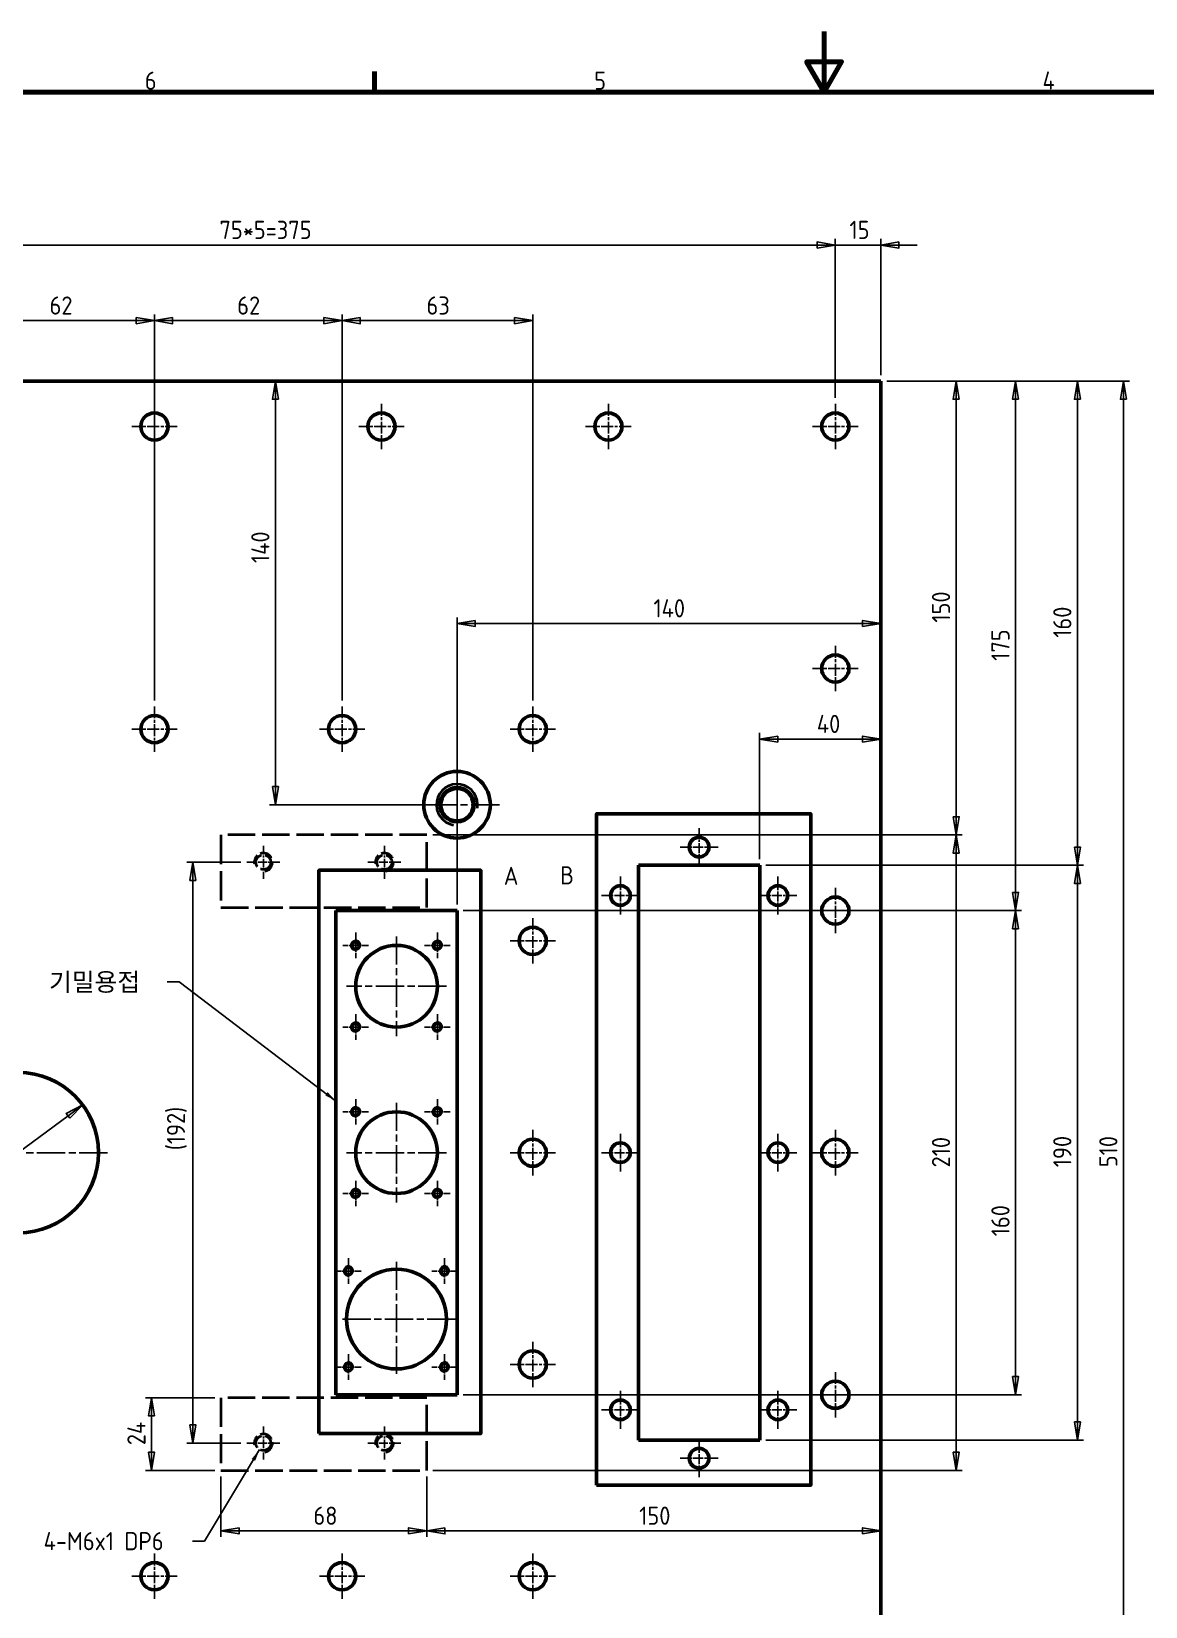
# Model space of a CAD drawing. Header units: millimetres. Extents: x 0 to 1188, y 0 to 840.
# Drawn here: x 332 to 700, y 319 to 840 of the extents above; entities that cross this region are included whole.
import ezdxf

# ---------------------------------------------------------------- set-up
doc = ezdxf.new("R2010")
doc.units = ezdxf.units.MM
doc.header["$LTSCALE"] = 2
doc.linetypes.add('CHAIN', pattern=[0.3543, 0.2362, -0.0295, 0.0591, -0.0295])
doc.linetypes.add('DASHED', pattern=[0.2067, 0.1654, -0.0413])
doc.layers.get('0').update_dxf_attribs({"lineweight": 25})
for name, color, linetype, lineweight in [('가려진 것(ISO)', 5, 'DASHED', 35), ('가시적인 것(ISO)', 7, 'Continuous', 50), ('가시적인 좁은 것(ISO)', 1, 'Continuous', 35), ('경계(ISO)', 7, 'Continuous', 70), ('기호(ISO)', 7, 'Continuous', 25), ('상세 경계(JIS)', 1, 'Continuous', 50), ('중심 표식(ISO)', 1, 'Continuous', 25), ('치수(ISO)', 7, 'Continuous', 25)]:
    doc.layers.add(name, color=color, linetype=linetype, lineweight=lineweight)
doc.styles.add('ISO ProportionalPSTEK', font='isocp.shx')
doc.dimstyles.new('PSTEK', dxfattribs={"dimscale": 2, "dimtxt": 3, "dimasz": 3, "dimexe": 1, "dimexo": 1, "dimgap": 1, "dimtad": 1, "dimrnd": 1e-08, "dimdsep": 46, "dimtxsty": 'ISO ProportionalPSTEK', "dimblk": 'Filled-1', "dimcen": 0.09, "dimdle": 10, "dimclrd": 3, "dimclre": 3, "dimclrt": 1, "dimadec": 1, "dimazin": 2, "dimtfac": 1, "dimtmove": 0, "dimatfit": 3, "dimfxl": 0, "dimtolj": 1, "dimlwd": -1, "dimlwe": -1, "dimarcsym": 0})
doc.dimstyles.new('PSTEK$7', dxfattribs={"dimscale": 2, "dimtxt": 3, "dimasz": 2, "dimexe": 1, "dimexo": 1, "dimgap": 1, "dimtad": 1, "dimrnd": 1e-08, "dimdsep": 46, "dimtxsty": 'ISO ProportionalPSTEK', "dimblk": 'Filled-1', "dimcen": 0.09, "dimdle": 10, "dimclrd": 3, "dimclre": 3, "dimclrt": 1, "dimadec": 1, "dimazin": 2, "dimtfac": 1, "dimtmove": 0, "dimatfit": 3, "dimfxl": 0, "dimtolj": 1, "dimlwd": -1, "dimlwe": -1, "dimarcsym": 0})

# ---------------------------------------------------------------- blocks, each defined once
blk = doc.blocks.new('경계 Default Border')
at = {"layer": '경계(ISO)'}
blk.add_line((222.75, 410), (222.75, 413.4), dxfattribs=at)
at = {"layer": '경계(ISO)', "flags": 128}
for points in [[(297, 420), (297, 410), (294.11, 415), (299.89, 415), (297, 410)], [(10, 10), (10, 410), (584, 410), (584, 10), (10, 10)]]:
    blk.add_lwpolyline(points, dxfattribs=at)
at = {"layer": '경계(ISO)', "color": 1, "char_height": 3, "attachment_point": 7, "style": 'ISO ProportionalPSTEK'}
for s, insert in [('6', (184.77, 410.37)), ('5', (259.02, 410.37)), ('4', (333.1, 410.4))]:
    blk.add_mtext(s, dxfattribs=dict(at, insert=insert))
blk = doc.blocks.new('Filled-1')
at = {"color": 0}
for p, q in [((0, 0), (-1, 0.167)), ((-1, 0.167), (-1, -0.167)), ((-1, 0), (0, 0)), ((-1, -0.167), (0, 0))]:
    blk.add_line(p, q, dxfattribs=at)
at = {"color": 0, "flags": 128}
blk.add_lwpolyline([(-1, -0.167), (0, 0), (-1, 0.167), (-1, -0.167)], dxfattribs=at)
at = {"color": 0}
blk.add_solid([(-1, -0.167), (0, 0), (-1, 0.167), (-1, -0.167)], dxfattribs=at)
blk = doc.blocks.new('*D14')
at = {"layer": 'Defpoints', "color": 0, "transparency": 16777216}
for p in [(472.72, 549.43), (472.72, 389.43), (657.29, 389.43)]:
    blk.add_point(p, dxfattribs=at)
at = {"layer": '치수(ISO)', "color": 3, "transparency": 16777216}
for p, q in [((474.72, 549.43), (659.29, 549.43)), ((657.29, 543.43), (657.29, 395.43)), ((474.72, 389.43), (659.29, 389.43))]:
    blk.add_line(p, q, dxfattribs=at)
at = {"layer": '치수(ISO)', "color": 3, "transparency": 16777216, "xscale": 6, "yscale": 6, "zscale": 6}
for p, rotation in [((657.29, 549.43), 90), ((657.29, 389.43), 270)]:
    blk.add_blockref('Filled-1', p, dxfattribs=dict(at, rotation=rotation))
at = {"layer": '치수(ISO)', "color": 1, "transparency": 16777216, "insert": (649.29, 441.81), "char_height": 6, "attachment_point": 1, "rotation": 90, "style": 'ISO ProportionalPSTEK'}
blk.add_mtext('\\A1;160', dxfattribs=at)
blk = doc.blocks.new('*D15')
at = {"layer": 'Defpoints', "color": 0, "transparency": 16777216}
for p in [(612.72, 644.36), (612.72, 632.15), (472.72, 549.43)]:
    blk.add_point(p, dxfattribs=at)
at = {"layer": '치수(ISO)', "color": 3, "transparency": 16777216}
for p, q in [((472.72, 551.43), (472.72, 646.36)), ((478.72, 644.36), (606.72, 644.36))]:
    blk.add_line(p, q, dxfattribs=at)
at = {"layer": '치수(ISO)', "color": 3, "transparency": 16777216, "xscale": 6, "yscale": 6, "zscale": 6, "rotation": 180}
blk.add_blockref('Filled-1', (472.72, 644.36), dxfattribs=at)
at = {"layer": '치수(ISO)', "color": 3, "transparency": 16777216, "xscale": 6, "yscale": 6, "zscale": 6}
blk.add_blockref('Filled-1', (612.72, 644.36), dxfattribs=at)
at = {"layer": '치수(ISO)', "color": 1, "transparency": 16777216, "insert": (537.62, 652.36), "char_height": 6, "attachment_point": 1, "style": 'ISO ProportionalPSTEK'}
blk.add_mtext('\\A1;140', dxfattribs=at)
blk = doc.blocks.new('*D16')
at = {"layer": 'Defpoints', "color": 0, "transparency": 16777216}
for p in [(462.72, 574.43), (462.72, 364.43), (637.65, 364.43)]:
    blk.add_point(p, dxfattribs=at)
at = {"layer": '치수(ISO)', "color": 3, "transparency": 16777216}
for p, q in [((464.72, 574.43), (639.65, 574.43)), ((637.65, 568.43), (637.65, 370.43)), ((464.72, 364.43), (639.65, 364.43))]:
    blk.add_line(p, q, dxfattribs=at)
at = {"layer": '치수(ISO)', "color": 3, "transparency": 16777216, "xscale": 6, "yscale": 6, "zscale": 6}
for p, rotation in [((637.65, 574.43), 90), ((637.65, 364.43), 270)]:
    blk.add_blockref('Filled-1', p, dxfattribs=dict(at, rotation=rotation))
at = {"layer": '치수(ISO)', "color": 1, "transparency": 16777216, "insert": (629.65, 464.55), "char_height": 6, "attachment_point": 1, "rotation": 90, "style": 'ISO ProportionalPSTEK'}
blk.add_mtext('\\A1;210', dxfattribs=at)
blk = doc.blocks.new('*D17')
at = {"layer": 'Defpoints', "color": 0, "transparency": 16777216}
for p in [(612.72, 724.43), (637.65, 724.43), (462.72, 574.43)]:
    blk.add_point(p, dxfattribs=at)
at = {"layer": '치수(ISO)', "color": 3, "transparency": 16777216}
for p, q in [((614.72, 724.43), (639.65, 724.43)), ((637.65, 580.43), (637.65, 718.43)), ((464.72, 574.43), (639.65, 574.43))]:
    blk.add_line(p, q, dxfattribs=at)
at = {"layer": '치수(ISO)', "color": 3, "transparency": 16777216, "xscale": 6, "yscale": 6, "zscale": 6}
for p, rotation in [((637.65, 724.43), 90), ((637.65, 574.43), 270)]:
    blk.add_blockref('Filled-1', p, dxfattribs=dict(at, rotation=rotation))
at = {"layer": '치수(ISO)', "color": 1, "transparency": 16777216, "insert": (629.65, 644.62), "char_height": 6, "attachment_point": 1, "rotation": 90, "style": 'ISO ProportionalPSTEK'}
blk.add_mtext('\\A1;150', dxfattribs=at)
blk = doc.blocks.new('2dDetail0')
at = {"layer": '상세 경계(JIS)', "flags": 128}
blk.add_lwpolyline([(213.53, 188.3), (240.27, 188.3), (240.27, 281.39), (213.53, 281.39), (213.53, 188.3)], dxfattribs=at)
at = {"layer": '상세 경계(JIS)', "insert": (244.08, 278.96), "char_height": 3, "attachment_point": 7, "style": 'ISO ProportionalPSTEK'}
blk.add_mtext('A', dxfattribs=at)
blk = doc.blocks.new('*D30')
at = {"layer": 'Defpoints', "color": 0, "transparency": 16777216}
for p in [(403.26, 565.43), (385.44, 373.43), (403.26, 373.43)]:
    blk.add_point(p, dxfattribs=at)
at = {"layer": '치수(ISO)', "color": 3, "transparency": 16777216}
for p, q in [((401.26, 565.43), (383.44, 565.43)), ((385.44, 559.43), (385.44, 379.43)), ((401.26, 373.43), (383.44, 373.43))]:
    blk.add_line(p, q, dxfattribs=at)
at = {"layer": '치수(ISO)', "color": 3, "transparency": 16777216, "xscale": 6, "yscale": 6, "zscale": 6}
for p, rotation in [((385.44, 565.43), 90), ((385.44, 373.43), 270)]:
    blk.add_blockref('Filled-1', p, dxfattribs=dict(at, rotation=rotation))
at = {"layer": '치수(ISO)', "color": 1, "transparency": 16777216, "insert": (376.84, 470.22), "char_height": 6, "attachment_point": 1, "rotation": 90, "style": 'ISO ProportionalPSTEK'}
blk.add_mtext('\\A1;(192)', dxfattribs=at)
blk = doc.blocks.new('*D33')
at = {"layer": 'Defpoints', "color": 0, "transparency": 16777216}
for p in [(394.72, 388.43), (371.78, 364.43), (394.72, 364.43)]:
    blk.add_point(p, dxfattribs=at)
at = {"layer": '치수(ISO)', "color": 3, "transparency": 16777216}
for p, q in [((392.72, 388.43), (369.78, 388.43)), ((371.78, 382.43), (371.78, 370.43)), ((392.72, 364.43), (369.78, 364.43))]:
    blk.add_line(p, q, dxfattribs=at)
at = {"layer": '치수(ISO)', "color": 3, "transparency": 16777216, "xscale": 6, "yscale": 6, "zscale": 6}
for p, rotation in [((371.78, 388.43), 90), ((371.78, 364.43), 270)]:
    blk.add_blockref('Filled-1', p, dxfattribs=dict(at, rotation=rotation))
at = {"layer": '치수(ISO)', "color": 1, "transparency": 16777216, "insert": (363.78, 372.75), "char_height": 6, "attachment_point": 1, "rotation": 90, "style": 'ISO ProportionalPSTEK'}
blk.add_mtext('\\A1;24', dxfattribs=at)
blk = doc.blocks.new('*D41')
at = {"layer": 'Defpoints', "color": 0, "transparency": 16777216}
for p in [(612.72, 724.43), (657.29, 724.43), (472.72, 549.43)]:
    blk.add_point(p, dxfattribs=at)
at = {"layer": '치수(ISO)', "color": 3, "transparency": 16777216}
for p, q in [((614.72, 724.43), (659.29, 724.43)), ((657.29, 555.43), (657.29, 718.43)), ((474.72, 549.43), (659.29, 549.43))]:
    blk.add_line(p, q, dxfattribs=at)
at = {"layer": '치수(ISO)', "color": 3, "transparency": 16777216, "xscale": 6, "yscale": 6, "zscale": 6}
for p, rotation in [((657.29, 724.43), 90), ((657.29, 549.43), 270)]:
    blk.add_blockref('Filled-1', p, dxfattribs=dict(at, rotation=rotation))
at = {"layer": '치수(ISO)', "color": 1, "transparency": 16777216, "insert": (649.29, 632), "char_height": 6, "attachment_point": 1, "rotation": 90, "style": 'ISO ProportionalPSTEK'}
blk.add_mtext('\\A1;175', dxfattribs=at)
blk = doc.blocks.new('*D44')
at = {"layer": 'Defpoints', "color": 0, "transparency": 16777216}
for p in [(597.72, 769.43), (222.72, 716.93), (597.72, 716.93)]:
    blk.add_point(p, dxfattribs=at)
at = {"layer": '치수(ISO)', "color": 3, "transparency": 16777216}
for p, q in [((222.72, 718.93), (222.72, 771.43)), ((597.72, 718.93), (597.72, 771.43)), ((228.72, 769.43), (591.72, 769.43))]:
    blk.add_line(p, q, dxfattribs=at)
at = {"layer": '치수(ISO)', "color": 3, "transparency": 16777216, "xscale": 6, "yscale": 6, "zscale": 6, "rotation": 180}
blk.add_blockref('Filled-1', (222.72, 769.43), dxfattribs=at)
at = {"layer": '치수(ISO)', "color": 3, "transparency": 16777216, "xscale": 6, "yscale": 6, "zscale": 6}
blk.add_blockref('Filled-1', (597.72, 769.43), dxfattribs=at)
at = {"layer": '치수(ISO)', "color": 1, "transparency": 16777216, "insert": (394.22, 777.43), "char_height": 6, "attachment_point": 1, "style": 'ISO ProportionalPSTEK'}
blk.add_mtext('\\A1;75*5=375', dxfattribs=at)
blk = doc.blocks.new('*D45')
at = {"layer": 'Defpoints', "color": 0, "transparency": 16777216}
for p in [(612.72, 769.43), (612.72, 724.43), (597.72, 716.93)]:
    blk.add_point(p, dxfattribs=at)
at = {"layer": '치수(ISO)', "color": 3, "transparency": 16777216}
for p, q in [((597.72, 718.93), (597.72, 771.43)), ((612.72, 726.43), (612.72, 771.43)), ((591.72, 769.43), (585.72, 769.43)), ((597.72, 769.43), (612.72, 769.43)), ((618.72, 769.43), (624.72, 769.43))]:
    blk.add_line(p, q, dxfattribs=at)
at = {"layer": '치수(ISO)', "color": 3, "transparency": 16777216, "xscale": 6, "yscale": 6, "zscale": 6}
blk.add_blockref('Filled-1', (597.72, 769.43), dxfattribs=at)
at = {"layer": '치수(ISO)', "color": 3, "transparency": 16777216, "xscale": 6, "yscale": 6, "zscale": 6, "rotation": 180}
blk.add_blockref('Filled-1', (612.72, 769.43), dxfattribs=at)
at = {"layer": '치수(ISO)', "color": 1, "transparency": 16777216, "insert": (602.4, 777.43), "char_height": 6, "attachment_point": 1, "style": 'ISO ProportionalPSTEK'}
blk.add_mtext('\\A1;15', dxfattribs=at)
blk = doc.blocks.new('*D52')
at = {"layer": 'Defpoints', "color": 0, "transparency": 16777216}
for p in [(462.72, 364.43), (612.72, 344.43), (612.72, 339.59)]:
    blk.add_point(p, dxfattribs=at)
at = {"layer": '치수(ISO)', "color": 3, "transparency": 16777216}
for p, q in [((462.72, 362.43), (462.72, 342.43)), ((468.72, 344.43), (606.72, 344.43))]:
    blk.add_line(p, q, dxfattribs=at)
at = {"layer": '치수(ISO)', "color": 3, "transparency": 16777216, "xscale": 6, "yscale": 6, "zscale": 6, "rotation": 180}
blk.add_blockref('Filled-1', (462.72, 344.43), dxfattribs=at)
at = {"layer": '치수(ISO)', "color": 3, "transparency": 16777216, "xscale": 6, "yscale": 6, "zscale": 6}
blk.add_blockref('Filled-1', (612.72, 344.43), dxfattribs=at)
at = {"layer": '치수(ISO)', "color": 1, "transparency": 16777216, "insert": (532.92, 352.43), "char_height": 6, "attachment_point": 1, "style": 'ISO ProportionalPSTEK'}
blk.add_mtext('\\A1;150', dxfattribs=at)
blk = doc.blocks.new('*D53')
at = {"layer": 'Defpoints', "color": 0, "transparency": 16777216}
for p in [(394.72, 364.43), (462.72, 364.43), (462.72, 344.43)]:
    blk.add_point(p, dxfattribs=at)
at = {"layer": '치수(ISO)', "color": 3, "transparency": 16777216}
for p, q in [((394.72, 362.43), (394.72, 342.43)), ((462.72, 362.43), (462.72, 342.43)), ((400.72, 344.43), (456.72, 344.43))]:
    blk.add_line(p, q, dxfattribs=at)
at = {"layer": '치수(ISO)', "color": 3, "transparency": 16777216, "xscale": 6, "yscale": 6, "zscale": 6, "rotation": 180}
blk.add_blockref('Filled-1', (394.72, 344.43), dxfattribs=at)
at = {"layer": '치수(ISO)', "color": 3, "transparency": 16777216, "xscale": 6, "yscale": 6, "zscale": 6}
blk.add_blockref('Filled-1', (462.72, 344.43), dxfattribs=at)
at = {"layer": '치수(ISO)', "color": 1, "transparency": 16777216, "insert": (425.24, 352.43), "char_height": 6, "attachment_point": 1, "style": 'ISO ProportionalPSTEK'}
blk.add_mtext('\\A1;68', dxfattribs=at)
blk = doc.blocks.new('*D59')
at = {"layer": 'Defpoints', "color": 0, "transparency": 16777216}
for p in [(612.72, 724.43), (612.72, 214.43), (692.94, 214.43)]:
    blk.add_point(p, dxfattribs=at)
at = {"layer": '치수(ISO)', "color": 3, "transparency": 16777216}
for p, q in [((614.72, 724.43), (694.94, 724.43)), ((692.94, 718.43), (692.94, 220.43)), ((614.72, 214.43), (694.94, 214.43))]:
    blk.add_line(p, q, dxfattribs=at)
at = {"layer": '치수(ISO)', "color": 3, "transparency": 16777216, "xscale": 6, "yscale": 6, "zscale": 6}
for p, rotation in [((692.94, 724.43), 90), ((692.94, 214.43), 270)]:
    blk.add_blockref('Filled-1', p, dxfattribs=dict(at, rotation=rotation))
at = {"layer": '치수(ISO)', "color": 1, "transparency": 16777216, "insert": (684.94, 464.62), "char_height": 6, "attachment_point": 1, "rotation": 90, "style": 'ISO ProportionalPSTEK'}
blk.add_mtext('\\A1;510', dxfattribs=at)
blk = doc.blocks.new('2dDetail1')
at = {"layer": '상세 경계(JIS)', "flags": 128}
blk.add_lwpolyline([(259.41, 179.75), (294.81, 179.75), (294.81, 290.73), (259.41, 290.73), (259.41, 179.75)], dxfattribs=at)
at = {"layer": '상세 경계(JIS)', "insert": (253.39, 279.04), "char_height": 3, "attachment_point": 7, "style": 'ISO ProportionalPSTEK'}
blk.add_mtext('B', dxfattribs=at)
blk = doc.blocks.new('*D68')
at = {"layer": 'Defpoints', "color": 0, "transparency": 16777216}
for p in [(612.72, 724.43), (677.72, 724.43), (572.72, 564.43)]:
    blk.add_point(p, dxfattribs=at)
at = {"layer": '치수(ISO)', "color": 3, "transparency": 16777216}
for p, q in [((614.72, 724.43), (679.72, 724.43)), ((677.72, 570.43), (677.72, 718.43)), ((574.72, 564.43), (679.72, 564.43))]:
    blk.add_line(p, q, dxfattribs=at)
at = {"layer": '치수(ISO)', "color": 3, "transparency": 16777216, "xscale": 6, "yscale": 6, "zscale": 6}
for p, rotation in [((677.72, 724.43), 90), ((677.72, 564.43), 270)]:
    blk.add_blockref('Filled-1', p, dxfattribs=dict(at, rotation=rotation))
at = {"layer": '치수(ISO)', "color": 1, "transparency": 16777216, "insert": (669.72, 639.62), "char_height": 6, "attachment_point": 1, "rotation": 90, "style": 'ISO ProportionalPSTEK'}
blk.add_mtext('\\A1;160', dxfattribs=at)
blk = doc.blocks.new('*D69')
at = {"layer": 'Defpoints', "color": 0, "transparency": 16777216}
for p in [(572.72, 564.43), (572.72, 374.43), (677.72, 374.43)]:
    blk.add_point(p, dxfattribs=at)
at = {"layer": '치수(ISO)', "color": 3, "transparency": 16777216}
for p, q in [((574.72, 564.43), (679.72, 564.43)), ((677.72, 558.43), (677.72, 380.43)), ((574.72, 374.43), (679.72, 374.43))]:
    blk.add_line(p, q, dxfattribs=at)
at = {"layer": '치수(ISO)', "color": 3, "transparency": 16777216, "xscale": 6, "yscale": 6, "zscale": 6}
for p, rotation in [((677.72, 564.43), 90), ((677.72, 374.43), 270)]:
    blk.add_blockref('Filled-1', p, dxfattribs=dict(at, rotation=rotation))
at = {"layer": '치수(ISO)', "color": 1, "transparency": 16777216, "insert": (669.72, 464.61), "char_height": 6, "attachment_point": 1, "rotation": 90, "style": 'ISO ProportionalPSTEK'}
blk.add_mtext('\\A1;190', dxfattribs=at)
blk = doc.blocks.new('*D70')
at = {"layer": 'Defpoints', "color": 0, "transparency": 16777216}
for p in [(612.72, 606.14), (612.72, 606.14), (572.72, 564.43)]:
    blk.add_point(p, dxfattribs=at)
at = {"layer": '치수(ISO)', "color": 3, "transparency": 16777216}
for p, q in [((572.72, 566.43), (572.72, 608.14)), ((578.72, 606.14), (606.72, 606.14))]:
    blk.add_line(p, q, dxfattribs=at)
at = {"layer": '치수(ISO)', "color": 3, "transparency": 16777216, "xscale": 6, "yscale": 6, "zscale": 6, "rotation": 180}
blk.add_blockref('Filled-1', (572.72, 606.14), dxfattribs=at)
at = {"layer": '치수(ISO)', "color": 3, "transparency": 16777216, "xscale": 6, "yscale": 6, "zscale": 6}
blk.add_blockref('Filled-1', (612.72, 606.14), dxfattribs=at)
at = {"layer": '치수(ISO)', "color": 1, "transparency": 16777216, "insert": (591.62, 614.14), "char_height": 6, "attachment_point": 1, "style": 'ISO ProportionalPSTEK'}
blk.add_mtext('\\A1;40', dxfattribs=at)
blk = doc.blocks.new('*D72')
at = {"layer": 'Defpoints', "color": 0, "transparency": 16777216}
for p in [(372.72, 744.43), (310.72, 616.93), (372.72, 616.93)]:
    blk.add_point(p, dxfattribs=at)
at = {"layer": '치수(ISO)', "color": 3, "transparency": 16777216}
for p, q in [((310.72, 618.93), (310.72, 746.43)), ((316.72, 744.43), (366.72, 744.43)), ((372.72, 618.93), (372.72, 746.43))]:
    blk.add_line(p, q, dxfattribs=at)
at = {"layer": '치수(ISO)', "color": 3, "transparency": 16777216, "xscale": 6, "yscale": 6, "zscale": 6, "rotation": 180}
blk.add_blockref('Filled-1', (310.72, 744.43), dxfattribs=at)
at = {"layer": '치수(ISO)', "color": 3, "transparency": 16777216, "xscale": 6, "yscale": 6, "zscale": 6}
blk.add_blockref('Filled-1', (372.72, 744.43), dxfattribs=at)
at = {"layer": '치수(ISO)', "color": 1, "transparency": 16777216, "insert": (338.08, 752.43), "char_height": 6, "attachment_point": 1, "style": 'ISO ProportionalPSTEK'}
blk.add_mtext('\\A1;62', dxfattribs=at)
blk = doc.blocks.new('*D73')
at = {"layer": 'Defpoints', "color": 0, "transparency": 16777216}
for p in [(434.72, 744.43), (372.72, 616.93), (434.72, 616.93)]:
    blk.add_point(p, dxfattribs=at)
at = {"layer": '치수(ISO)', "color": 3, "transparency": 16777216}
for p, q in [((372.72, 618.93), (372.72, 746.43)), ((378.72, 744.43), (428.72, 744.43)), ((434.72, 618.93), (434.72, 746.43))]:
    blk.add_line(p, q, dxfattribs=at)
at = {"layer": '치수(ISO)', "color": 3, "transparency": 16777216, "xscale": 6, "yscale": 6, "zscale": 6, "rotation": 180}
blk.add_blockref('Filled-1', (372.72, 744.43), dxfattribs=at)
at = {"layer": '치수(ISO)', "color": 3, "transparency": 16777216, "xscale": 6, "yscale": 6, "zscale": 6}
blk.add_blockref('Filled-1', (434.72, 744.43), dxfattribs=at)
at = {"layer": '치수(ISO)', "color": 1, "transparency": 16777216, "insert": (400.08, 752.43), "char_height": 6, "attachment_point": 1, "style": 'ISO ProportionalPSTEK'}
blk.add_mtext('\\A1;62', dxfattribs=at)
blk = doc.blocks.new('*D74')
at = {"layer": 'Defpoints', "color": 0, "transparency": 16777216}
for p in [(497.72, 744.43), (434.72, 616.93), (497.72, 616.93)]:
    blk.add_point(p, dxfattribs=at)
at = {"layer": '치수(ISO)', "color": 3, "transparency": 16777216}
for p, q in [((434.72, 618.93), (434.72, 746.43)), ((440.72, 744.43), (491.72, 744.43)), ((497.72, 618.93), (497.72, 746.43))]:
    blk.add_line(p, q, dxfattribs=at)
at = {"layer": '치수(ISO)', "color": 3, "transparency": 16777216, "xscale": 6, "yscale": 6, "zscale": 6, "rotation": 180}
blk.add_blockref('Filled-1', (434.72, 744.43), dxfattribs=at)
at = {"layer": '치수(ISO)', "color": 3, "transparency": 16777216, "xscale": 6, "yscale": 6, "zscale": 6}
blk.add_blockref('Filled-1', (497.72, 744.43), dxfattribs=at)
at = {"layer": '치수(ISO)', "color": 1, "transparency": 16777216, "insert": (462.64, 752.43), "char_height": 6, "attachment_point": 1, "style": 'ISO ProportionalPSTEK'}
blk.add_mtext('\\A1;63', dxfattribs=at)
blk = doc.blocks.new('*D78')
at = {"layer": 'Defpoints', "color": 0, "transparency": 16777216}
for p in [(336.74, 724.43), (412.72, 724.43), (472.72, 584.43)]:
    blk.add_point(p, dxfattribs=at)
at = {"layer": '치수(ISO)', "color": 3, "transparency": 16777216}
for p, q in [((412.72, 590.43), (412.72, 718.43)), ((470.72, 584.43), (410.72, 584.43))]:
    blk.add_line(p, q, dxfattribs=at)
at = {"layer": '치수(ISO)', "color": 3, "transparency": 16777216, "xscale": 6, "yscale": 6, "zscale": 6}
for p, rotation in [((412.72, 724.43), 90), ((412.72, 584.43), 270)]:
    blk.add_blockref('Filled-1', p, dxfattribs=dict(at, rotation=rotation))
at = {"layer": '치수(ISO)', "color": 1, "transparency": 16777216, "insert": (404.72, 664.32), "char_height": 6, "attachment_point": 1, "rotation": 90, "style": 'ISO ProportionalPSTEK'}
blk.add_mtext('\\A1;140', dxfattribs=at)
blk = doc.blocks.new('*D86')
at = {"layer": 'Defpoints', "color": 0, "transparency": 16777216}
for p in [(349.03, 485.19), (306.42, 453.66)]:
    blk.add_point(p, dxfattribs=at)
at = {"layer": '치수(ISO)', "color": 3, "transparency": 16777216}
for p, q in [((344.2, 481.62), (311.24, 457.23)), ((306.42, 453.66), (284.78, 437.65))]:
    blk.add_line(p, q, dxfattribs=at)
at = {"layer": '치수(ISO)', "color": 3, "transparency": 16777216, "xscale": 6, "yscale": 6, "zscale": 6}
for p, rotation in [((349.03, 485.19), 36.49711753573963), ((306.42, 453.66), 216.4971175357396)]:
    blk.add_blockref('Filled-1', p, dxfattribs=dict(at, rotation=rotation))
at = {"layer": '치수(ISO)', "color": 1, "transparency": 16777216, "insert": (281.63, 445.27), "char_height": 6, "attachment_point": 1, "rotation": 36.4971, "style": 'ISO ProportionalPSTEK'}
blk.add_mtext('\\A1;∅53', dxfattribs=at)

msp = doc.modelspace()

# ---------------------------------------------------------------- linework, layer by layer
at = {"layer": '가려진 것(ISO)', "ltscale": 27.414932}
for p, q in [((462.7234, 574.4252), (394.7234, 574.4252)), ((394.7234, 550.4252), (462.7234, 550.4252)), ((462.7234, 388.4252), (394.7234, 388.4252)), ((394.7234, 364.4252), (462.7234, 364.4252))]:
    msp.add_line(p, q, dxfattribs=at)
at = {"layer": '가려진 것(ISO)', "ltscale": 29.027576}
for p, q in [((394.7234, 574.4252), (394.7234, 550.4252)), ((462.7234, 550.4252), (462.7234, 574.4252)), ((394.7234, 388.4252), (394.7234, 364.4252)), ((462.7234, 364.4252), (462.7234, 388.4252))]:
    msp.add_line(p, q, dxfattribs=at)
at = {"layer": '가려진 것(ISO)', "ltscale": 14.711025}
for centre in [(408.7234, 565.4252), (448.7234, 565.4252), (408.7234, 373.4252), (448.7234, 373.4252)]:
    msp.add_circle(centre, 2.4585, dxfattribs=at)
at = {"layer": '가려진 것(ISO)', "ltscale": 13.463407}
for centre in [(408.7234, 565.4252), (448.7234, 565.4252), (408.7234, 373.4252), (448.7234, 373.4252)]:
    msp.add_arc(centre, 3, 280, 190, dxfattribs=at)
at = {"layer": '가시적인 것(ISO)'}
for p, q in [((132.7234, 724.4252), (612.7234, 724.4252)), ((612.7234, 724.4252), (612.7234, 214.4252)), ((532.7234, 564.4252), (572.7234, 564.4252)), ((532.7234, 374.4252), (532.7234, 564.4252)), ((572.7234, 564.4252), (572.7234, 374.4252)), ((432.7234, 389.4252), (432.7234, 549.4252)), ((432.7234, 549.4252), (472.7234, 549.4252)), ((472.7234, 549.4252), (472.7234, 389.4252)), ((472.7234, 389.4252), (432.7234, 389.4252)), ((572.7234, 374.4252), (532.7234, 374.4252))]:
    msp.add_line(p, q, dxfattribs=at)
for centre, radius in [((372.7234, 709.4252), 4.5), ((447.7234, 709.4252), 4.5), ((522.7234, 709.4252), 4.5), ((597.7234, 709.4252), 4.5), ((597.7234, 629.4252), 4.5), ((372.7234, 609.4252), 4.5), ((434.7234, 609.4252), 4.5), ((497.7234, 609.4252), 4.5), ((472.7234, 584.4252), 11), ((472.7234, 584.4252), 5.6795), ((472.7234, 584.4252), 5.4105), ((472.7234, 584.4252), 5.3595), ((552.7234, 570.4252), 3.25), ((526.7234, 554.4252), 3.25), ((578.7234, 554.4252), 3.25), ((597.7234, 549.4252), 4.5), ((497.7234, 539.4252), 4.5), ((439.2234, 537.9252), 1.2295), ((452.7234, 524.4252), 13.5), ((466.2234, 537.9252), 1.2295), ((439.2234, 510.9252), 1.2295), ((466.2234, 510.9252), 1.2295), ((327.7234, 469.4252), 26.5), ((439.2234, 482.9252), 1.2295), ((466.2234, 482.9252), 1.2295), ((452.7234, 469.4252), 13.5), ((497.7234, 469.4252), 4.5), ((597.7234, 469.4252), 4.5), ((526.7234, 469.4252), 3.25), ((578.7234, 469.4252), 3.25), ((439.2234, 455.9252), 1.2295), ((466.2234, 455.9252), 1.2295), ((436.8484, 430.3002), 1.2295), ((452.7234, 414.4252), 16.5), ((468.5984, 430.3002), 1.2295), ((497.7234, 399.4252), 4.5), ((436.8484, 398.5502), 1.2295), ((468.5984, 398.5502), 1.2295), ((597.7234, 389.4252), 4.5), ((526.7234, 384.4252), 3.25), ((578.7234, 384.4252), 3.25), ((552.7234, 368.4252), 3.25), ((372.7234, 329.4252), 4.5), ((434.7234, 329.4252), 4.5), ((497.7234, 329.4252), 4.5)]:
    msp.add_circle(centre, radius, dxfattribs=at)
at = {"layer": '가시적인 좁은 것(ISO)'}
for centre, radius in [((472.7234, 584.4252), 6.8087), ((439.2234, 537.9252), 1.5), ((466.2234, 537.9252), 1.5), ((439.2234, 510.9252), 1.5), ((466.2234, 510.9252), 1.5), ((439.2234, 482.9252), 1.5), ((466.2234, 482.9252), 1.5), ((439.2234, 455.9252), 1.5), ((466.2234, 455.9252), 1.5), ((436.8484, 430.3002), 1.5), ((468.5984, 430.3002), 1.5), ((436.8484, 398.5502), 1.5), ((468.5984, 398.5502), 1.5)]:
    msp.add_arc(centre, radius, 350, 260, dxfattribs=at)
at = {"layer": '중심 표식(ISO)', "linetype": 'CHAIN', "ltscale": 8.333956}
for p, q in [((372.7234, 716.9252), (372.7234, 701.9252)), ((447.7234, 716.9252), (447.7234, 701.9252)), ((522.7234, 716.9252), (522.7234, 701.9252)), ((597.7234, 716.9252), (597.7234, 701.9252)), ((380.2234, 709.4252), (365.2234, 709.4252)), ((455.2234, 709.4252), (440.2234, 709.4252)), ((530.2234, 709.4252), (515.2234, 709.4252)), ((605.2234, 709.4252), (590.2234, 709.4252)), ((597.7234, 636.9252), (597.7234, 621.9252)), ((605.2234, 629.4252), (590.2234, 629.4252)), ((372.7234, 616.9252), (372.7234, 601.9252)), ((434.7234, 616.9252), (434.7234, 601.9252)), ((497.7234, 616.9252), (497.7234, 601.9252)), ((380.2234, 609.4252), (365.2234, 609.4252)), ((442.2234, 609.4252), (427.2234, 609.4252)), ((505.2234, 609.4252), (490.2234, 609.4252)), ((597.7234, 556.9252), (597.7234, 541.9252)), ((497.7234, 546.9252), (497.7234, 531.9252)), ((605.2234, 549.4252), (590.2234, 549.4252)), ((505.2234, 539.4252), (490.2234, 539.4252)), ((497.7234, 476.9252), (497.7234, 461.9252)), ((597.7234, 476.9252), (597.7234, 461.9252)), ((505.2234, 469.4252), (490.2234, 469.4252)), ((605.2234, 469.4252), (590.2234, 469.4252)), ((497.7234, 406.9252), (497.7234, 391.9252)), ((505.2234, 399.4252), (490.2234, 399.4252)), ((597.7234, 396.9252), (597.7234, 381.9252)), ((605.2234, 389.4252), (590.2234, 389.4252)), ((372.7234, 336.9252), (372.7234, 321.9252)), ((434.7234, 336.9252), (434.7234, 321.9252)), ((497.7234, 336.9252), (497.7234, 321.9252)), ((380.2234, 329.4252), (365.2234, 329.4252)), ((442.2234, 329.4252), (427.2234, 329.4252)), ((505.2234, 329.4252), (490.2234, 329.4252))]:
    msp.add_line(p, q, dxfattribs=at)
at = {"layer": '중심 표식(ISO)', "linetype": 'CHAIN', "ltscale": 19.757267}
for p, q in [((472.7234, 598.4252), (472.7234, 570.4252)), ((486.7234, 584.4252), (458.7234, 584.4252)), ((452.7234, 540.9252), (452.7234, 507.9252)), ((469.2234, 524.4252), (436.2234, 524.4252)), ((452.7234, 485.9252), (452.7234, 452.9252)), ((357.2234, 469.4252), (298.2234, 469.4252)), ((469.2234, 469.4252), (436.2234, 469.4252)), ((452.7234, 433.3777), (452.7234, 396.3578)), ((472.2234, 414.4252), (434.6308, 414.4252))]:
    msp.add_line(p, q, dxfattribs=at)
at = {"layer": '중심 표식(ISO)', "linetype": 'CHAIN', "ltscale": 6.944946}
for p, q in [((552.7234, 576.6752), (552.7234, 564.1752)), ((558.9734, 570.4252), (546.4734, 570.4252)), ((526.7234, 560.6752), (526.7234, 548.1752)), ((578.7234, 560.6752), (578.7234, 548.1752)), ((532.9734, 554.4252), (520.4734, 554.4252)), ((584.9734, 554.4252), (572.4734, 554.4252)), ((526.7234, 475.6752), (526.7234, 463.1752)), ((578.7234, 475.6752), (578.7234, 463.1752)), ((532.9734, 469.4252), (520.4734, 469.4252)), ((584.9734, 469.4252), (572.4734, 469.4252)), ((526.7234, 390.6752), (526.7234, 378.1752)), ((578.7234, 390.6752), (578.7234, 378.1752)), ((532.9734, 384.4252), (520.4734, 384.4252)), ((584.9734, 384.4252), (572.4734, 384.4252)), ((552.7234, 374.6752), (552.7234, 362.1752)), ((558.9734, 368.4252), (546.4734, 368.4252))]:
    msp.add_line(p, q, dxfattribs=at)
at = {"layer": '중심 표식(ISO)', "linetype": 'CHAIN', "ltscale": 6.065426}
for p, q in [((408.7234, 570.8837), (408.7234, 559.9667)), ((448.7234, 570.8837), (448.7234, 559.9667)), ((414.1819, 565.4252), (403.2649, 565.4252)), ((454.1819, 565.4252), (443.2649, 565.4252)), ((408.7234, 378.8837), (408.7234, 367.9667)), ((448.7234, 378.8837), (448.7234, 367.9667)), ((414.1819, 373.4252), (403.2649, 373.4252)), ((454.1819, 373.4252), (443.2649, 373.4252))]:
    msp.add_line(p, q, dxfattribs=at)
at = {"layer": '중심 표식(ISO)', "linetype": 'CHAIN', "ltscale": 4.699752}
for p, q in [((439.2234, 542.1547), (439.2234, 533.6957)), ((466.2234, 542.1547), (466.2234, 533.6957)), ((443.4529, 537.9252), (434.9939, 537.9252)), ((470.4529, 537.9252), (461.9939, 537.9252)), ((443.4529, 510.9252), (434.9939, 510.9252)), ((439.2234, 515.1547), (439.2234, 506.6957)), ((470.4529, 510.9252), (461.9939, 510.9252)), ((466.2234, 515.1547), (466.2234, 506.6957)), ((439.2234, 487.1547), (439.2234, 478.6957)), ((466.2234, 487.1547), (466.2234, 478.6957)), ((443.4529, 482.9252), (434.9939, 482.9252)), ((470.4529, 482.9252), (461.9939, 482.9252)), ((439.2234, 460.1547), (439.2234, 451.6957)), ((466.2234, 460.1547), (466.2234, 451.6957)), ((443.4529, 455.9252), (434.9939, 455.9252)), ((470.4529, 455.9252), (461.9939, 455.9252)), ((436.8484, 434.5297), (436.8484, 426.0707)), ((468.5984, 434.5297), (468.5984, 426.0707)), ((441.0779, 430.3002), (432.6189, 430.3002)), ((472.8279, 430.3002), (464.3689, 430.3002)), ((436.8484, 402.7797), (436.8484, 394.3207)), ((468.5984, 402.7797), (468.5984, 394.3207)), ((441.0779, 398.5502), (432.6189, 398.5502)), ((472.8279, 398.5502), (464.3689, 398.5502))]:
    msp.add_line(p, q, dxfattribs=at)

# ---------------------------------------------------------------- block references
at = {"xscale": 2, "yscale": 2, "zscale": 2}
msp.add_blockref('경계 Default Border', (0, 0), dxfattribs=at)
at = {"layer": '상세 경계(JIS)', "xscale": 2, "yscale": 2, "zscale": 2}
for name in ['2dDetail1', '2dDetail0']:
    msp.add_blockref(name, (0, 0), dxfattribs=at)

# ---------------------------------------------------------------- texts
at = {"layer": '기호(ISO)', "color": 1, "insert": (337.882, 528.8566), "char_height": 6, "width": 37.044103, "attachment_point": 1, "style": 'ISO ProportionalPSTEK'}
msp.add_mtext('{\\fISOCP|b0|i0;\\H6.0000;기밀용접}', dxfattribs=at)
at = {"layer": '기호(ISO)', "color": 1, "insert": (336.1086, 344.0271), "char_height": 6, "width": 47.150992, "attachment_point": 1, "line_spacing_factor": 0.525, "style": 'ISO ProportionalPSTEK'}
msp.add_mtext('{4-M6x1 DP6}', dxfattribs=at)

# ---------------------------------------------------------------- dimensions: what is measured, and where the dimension line sits
at = {"layer": '치수(ISO)', "color": 3}
for base, p1, p2, angle, text, override, picture, middle in [((597.7234, 769.4252), (222.7234, 716.9252), (597.7234, 716.9252), 180, '75*5=<>', {"dimdec": 2, "dimblk1": 'Filled-1', "dimblk2": 'Filled-1', "dimsah": 1, "dimtp": 0, "dimtm": 0, "dimtdec": 2, "dimtofl": 0, "dimatfit": 1}, '*D44', (410.2434, 769.4252)), ((385.4445, 373.4252), (403.2649, 565.4252), (403.2649, 373.4252), 90, '(<>)', {"dimgap": 1, "dimdec": 2, "dimtol": 0, "dimlim": 0, "dimtp": 0, "dimtm": 0, "dimtdec": 2, "dimtofl": 0, "dimatfit": 1}, '*D30', (385.4445, 477.4252))]:
    dim = msp.add_linear_dim(base=base, p1=p1, p2=p2, angle=angle, text=text, dimstyle='PSTEK', override=override, dxfattribs=at)
    dim.commit()
    dim.dimension.update_dxf_attribs({"geometry": picture, "text_midpoint": middle, "dimtype": 160})
for base, p1, p2, angle, override, picture, middle in [((612.7234, 769.4252), (597.7234, 716.9252), (612.7234, 724.4252), 180, {"dimdec": 2, "dimblk1": 'Filled-1', "dimsah": 1, "dimtp": 0, "dimtm": 0, "dimtdec": 2, "dimtofl": 1, "dimatfit": 1}, '*D45', (605.2234, 769.4252)), ((372.7234, 744.4252), (310.7234, 616.9252), (372.7234, 616.9252), 180, {"dimdec": 2, "dimblk1": 'Filled-1', "dimblk2": 'Filled-1', "dimsah": 1, "dimtp": 0, "dimtm": 0, "dimtdec": 2, "dimtofl": 0, "dimatfit": 1}, '*D72', (341.7434, 744.4252)), ((434.7234, 744.4252), (372.7234, 616.9252), (434.7234, 616.9252), 180, {"dimdec": 2, "dimblk1": 'Filled-1', "dimblk2": 'Filled-1', "dimsah": 1, "dimtp": 0, "dimtm": 0, "dimtdec": 2, "dimtofl": 0, "dimatfit": 1}, '*D73', (403.7434, 744.4252)), ((497.7234, 744.4252), (434.7234, 616.9252), (497.7234, 616.9252), 180, {"dimdec": 2, "dimblk1": 'Filled-1', "dimsah": 1, "dimtp": 0, "dimtm": 0, "dimtdec": 2, "dimtofl": 0, "dimatfit": 1}, '*D74', (466.2434, 744.4252)), ((412.7234, 724.4252), (472.7234, 584.4252), (336.7382, 724.4252), 270, {"dimdec": 2, "dimse2": 1, "dimtp": 0, "dimtm": 0, "dimtdec": 2, "dimtofl": 0, "dimatfit": 1}, '*D78', (412.7234, 669.4252)), ((637.6535, 724.4252), (462.7234, 574.4252), (612.7234, 724.4252), 90, {"dimdec": 2, "dimtp": 0, "dimtm": 0, "dimtdec": 2, "dimtofl": 0, "dimatfit": 1}, '*D17', (637.6535, 649.4252)), ((657.291, 724.4252), (472.7234, 549.4252), (612.7234, 724.4252), 270, {"dimdec": 2, "dimtp": 0, "dimtm": 0, "dimtdec": 2, "dimtofl": 0, "dimatfit": 1}, '*D41', (657.291, 636.9252)), ((677.7234, 724.4252), (572.7234, 564.4252), (612.7234, 724.4252), 270, {"dimdec": 2, "dimtp": 0, "dimtm": 0, "dimtdec": 2, "dimtofl": 0, "dimatfit": 1}, '*D68', (677.7234, 644.4252)), ((692.9431, 214.4252), (612.7234, 724.4252), (612.7234, 214.4252), 90, {"dimdec": 2, "dimtp": 0, "dimtm": 0, "dimtdec": 2, "dimtofl": 0, "dimatfit": 1}, '*D59', (692.9431, 469.4252)), ((612.7234, 606.1403), (572.7234, 564.4252), (612.7234, 606.1403), 180, {"dimdec": 2, "dimse2": 1, "dimtp": 0, "dimtm": 0, "dimtdec": 2, "dimtofl": 0, "dimatfit": 1}, '*D70', (595.2234, 606.1403)), ((637.6535, 364.4252), (462.7234, 574.4252), (462.7234, 364.4252), 90, {"dimdec": 2, "dimtp": 0, "dimtm": 0, "dimtdec": 2, "dimtofl": 0, "dimatfit": 1}, '*D16', (637.6535, 469.4252)), ((677.7234, 374.4252), (572.7234, 564.4252), (572.7234, 374.4252), 90, {"dimdec": 2, "dimtp": 0, "dimtm": 0, "dimtdec": 2, "dimtofl": 0, "dimatfit": 1}, '*D69', (677.7234, 469.4252)), ((657.291, 389.4252), (472.7234, 549.4252), (472.7234, 389.4252), 90, {"dimdec": 2, "dimtp": 0, "dimtm": 0, "dimtdec": 2, "dimtofl": 0, "dimatfit": 1}, '*D14', (657.291, 446.6103)), ((371.778, 364.4252), (394.7234, 388.4252), (394.7234, 364.4252), 90, {"dimdec": 2, "dimtp": 0, "dimtm": 0, "dimtdec": 2, "dimtofl": 0, "dimatfit": 1}, '*D33', (371.778, 376.4252)), ((462.7234, 344.4252), (394.7234, 364.4252), (462.7234, 364.4252), 180, {"dimdec": 2, "dimtp": 0, "dimtm": 0, "dimtdec": 2, "dimtofl": 0, "dimatfit": 1}, '*D53', (428.7234, 344.4252)), ((612.7234, 344.4252), (462.7234, 364.4252), (612.7234, 339.5919), 180, {"dimdec": 2, "dimse2": 1, "dimtp": 0, "dimtm": 0, "dimtdec": 2, "dimtofl": 0, "dimatfit": 1}, '*D52', (537.7234, 344.4252))]:
    dim = msp.add_linear_dim(base=base, p1=p1, p2=p2, angle=angle, dimstyle='PSTEK', override=override, dxfattribs=at)
    dim.commit()
    dim.dimension.update_dxf_attribs({"geometry": picture, "text_midpoint": middle, "dimtype": 160})
dim = msp.add_linear_dim(base=(612.7234, 644.3603), p1=(472.7234, 549.4252), p2=(612.7234, 632.1479), dimstyle='PSTEK', override={"dimdec": 2, "dimse2": 1, "dimtp": 0, "dimtm": 0, "dimtdec": 2, "dimtofl": 0, "dimatfit": 1}, dxfattribs=at)
dim.commit()
dim.dimension.update_dxf_attribs({"geometry": '*D15', "text_midpoint": (542.7234, 644.3603), "dimtype": 160})
dim = msp.add_diameter_dim_2p(p1=(349.0264, 485.1869), p2=(306.4204, 453.6634), dimstyle='PSTEK', override={"dimdec": 2, "dimlfac": 1, "dimtp": 0, "dimtm": 0, "dimtdec": 2, "dimatfit": 2}, dxfattribs=at)
dim.commit()
dim.dimension.update_dxf_attribs({"geometry": '*D86', "text_midpoint": (291.3072, 442.4814), "dimtype": 163})

# ---------------------------------------------------------------- leaders
at = {"layer": '기호(ISO)', "color": 3, "annotation_type": 0, "has_hookline": 1, "hookline_direction": 1}
for points, text_width in [([(432.7234, 486.4937), (380.9261, 525.8566), (376.9261, 525.8566)], 30.3835), ([(407.4941, 371.296), (389.2596, 341.0271), (385.2596, 341.0271)], 40.4976)]:
    msp.add_leader(points, dimstyle='PSTEK$7', override={"dimtad": 0}, dxfattribs=dict(at, text_width=text_width))

doc.saveas('drawing.dxf')
